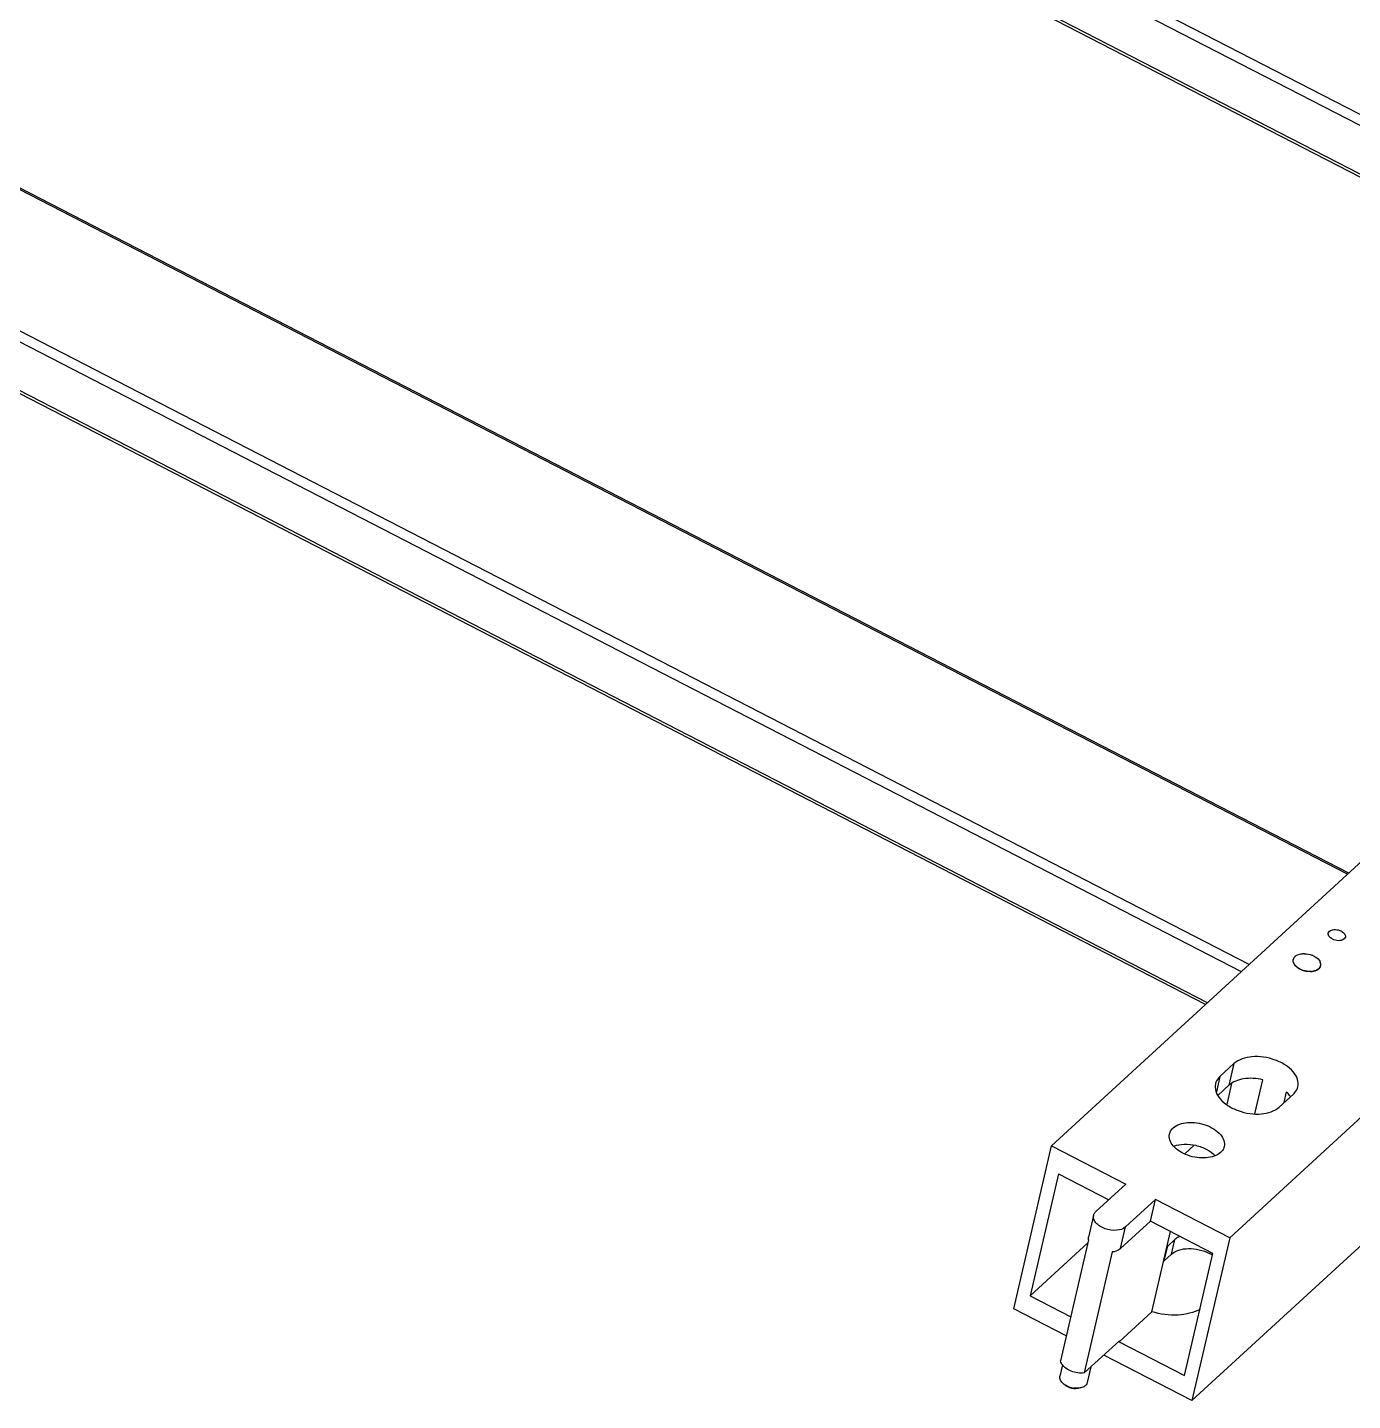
# Model space of a CAD drawing. Header units: millimetres. Extents: x 562 to 17351, y 2396 to 6995.
# Drawn here: x 9707.8 to 9896.7, y 3031.8 to 3227.5 of the extents above; entities that cross this region are included whole.
import ezdxf

# ---------------------------------------------------------------- set-up
doc = ezdxf.new("R2010")
doc.units = ezdxf.units.MM
doc.layers.add('02___PRT_ALL_AXES', color=7, linetype='Continuous')

msp = doc.modelspace()

# ---------------------------------------------------------------- linework, layer by layer
at = {"color": 7, "linetype": 'Continuous'}
for p, q in [((9971.1222, 3175.7453), (9518.119, 3409.1534)), ((9966.2894, 3171.3099), (9515.4749, 3403.5904)), ((9966.0057, 3171.0496), (9515.3908, 3403.2272)), ((9896.2079, 3106.9916), (9443.2047, 3340.3997)), ((9880.8846, 3092.9284), (9427.8815, 3326.3365)), ((9875.7682, 3088.2327), (9425.1532, 3320.4103)), ((9876.0518, 3088.4931), (9425.2373, 3320.7735)), ((10021.768, 3222.2262), (9853.8259, 3068.0949)), ((10047.1633, 3209.1414), (9879.2211, 3055.01)), ((9888.2303, 3094.6455), (9888.2806, 3094.6435)), ((9888.2855, 3094.3572), (9888.235, 3094.3689)), ((9888.2877, 3094.6796), (9888.2409, 3094.6989)), ((9888.2474, 3094.3124), (9888.2939, 3094.319)), ((9888.2982, 3094.302), (9888.2474, 3094.3124)), ((9888.2637, 3094.2558), (9888.3091, 3094.2637)), ((9888.3146, 3094.2467), (9888.2637, 3094.2558)), ((9888.4382, 3093.9187), (9888.4762, 3093.9346)), ((9888.4881, 3093.9181), (9888.4382, 3093.9187)), ((9888.4797, 3093.864), (9888.5161, 3093.8812)), ((9888.5291, 3093.8649), (9888.4797, 3093.864)), ((9888.5245, 3093.81), (9888.5594, 3093.8284)), ((9888.5733, 3093.8123), (9888.5245, 3093.81)), ((9888.8585, 3093.5064), (9888.8825, 3093.5312)), ((9888.9017, 3093.5172), (9888.8585, 3093.5064)), ((9888.924, 3093.4602), (9888.946, 3093.4859)), ((9888.966, 3093.4722), (9888.924, 3093.4602)), ((9888.992, 3093.4153), (9889.012, 3093.4419)), ((9889.0328, 3093.4287), (9888.992, 3093.4153)), ((9889.445, 3093.1819), (9889.4522, 3093.2126)), ((9889.4765, 3093.2026), (9889.445, 3093.1819)), ((9889.5266, 3093.1496), (9889.5316, 3093.1808)), ((9889.5563, 3093.1714), (9889.5266, 3093.1496)), ((9889.6096, 3093.1194), (9889.6124, 3093.151)), ((9889.6375, 3093.1422), (9889.6096, 3093.1194)), ((9890.1271, 3092.9843), (9890.1166, 3093.0171)), ((9890.143, 3093.0124), (9890.1271, 3092.9843)), ((9890.215, 3092.9699), (9890.2024, 3093.0027)), ((9890.2288, 3092.9987), (9890.215, 3092.9699)), ((9890.303, 3092.9579), (9890.2882, 3092.9906)), ((9890.3146, 3092.9874), (9890.303, 3092.9579)), ((9890.8225, 3092.9373), (9890.7956, 3092.9684)), ((9890.8209, 3092.9696), (9890.8225, 3092.9373)), ((9890.9062, 3092.9425), (9890.8774, 3092.9731)), ((9890.9023, 3092.975), (9890.9062, 3092.9425)), ((9890.9885, 3092.9502), (9890.9579, 3092.9802)), ((9890.9824, 3092.9829), (9890.9885, 3092.9502)), ((9891.1488, 3092.9729), (9891.1148, 3093.0016)), ((9891.1383, 3093.0057), (9891.1488, 3092.9729)), ((9891.2264, 3092.9878), (9891.1908, 3093.0158)), ((9891.2137, 3093.0207), (9891.2264, 3092.9878)), ((9891.3021, 3093.0051), (9891.2649, 3093.0324)), ((9891.2873, 3093.0379), (9891.3021, 3093.0051)), ((9891.3758, 3093.0248), (9891.3371, 3093.0512)), ((9891.3589, 3093.0574), (9891.3758, 3093.0248)), ((9891.4474, 3093.0467), (9891.4073, 3093.0723)), ((9891.4284, 3093.0792), (9891.4474, 3093.0467)), ((9891.5166, 3093.071), (9891.4752, 3093.0955)), ((9891.4956, 3093.1031), (9891.5166, 3093.071)), ((9891.5834, 3093.0974), (9891.5407, 3093.121)), ((9891.5604, 3093.1292), (9891.5834, 3093.0974)), ((9891.6476, 3093.126), (9891.6038, 3093.1486)), ((9891.6226, 3093.1575), (9891.6476, 3093.126)), ((9891.7092, 3093.1567), (9891.6642, 3093.1782)), ((9891.6823, 3093.1877), (9891.7092, 3093.1567)), ((9891.7679, 3093.1894), (9891.722, 3093.2099)), ((9891.7391, 3093.22), (9891.7679, 3093.1894)), ((9891.8238, 3093.2242), (9891.7769, 3093.2435)), ((9891.7932, 3093.2542), (9891.8238, 3093.2242)), ((9891.8766, 3093.2608), (9891.8289, 3093.2789)), ((9891.8442, 3093.2902), (9891.8766, 3093.2608)), ((9891.9263, 3093.2993), (9891.8778, 3093.3162)), ((9891.8922, 3093.3281), (9891.9263, 3093.2993)), ((9891.9727, 3093.3396), (9891.9237, 3093.3553)), ((9891.9371, 3093.3676), (9891.9727, 3093.3396)), ((9892.0159, 3093.3816), (9891.9663, 3093.396)), ((9891.9787, 3093.4088), (9892.0159, 3093.3816)), ((9892.0557, 3093.4252), (9892.0056, 3093.4383)), ((9892.017, 3093.4516), (9892.0557, 3093.4252)), ((9892.092, 3093.4704), (9892.0416, 3093.4821)), ((9892.0519, 3093.4959), (9892.092, 3093.4704)), ((9892.1248, 3093.517), (9892.0741, 3093.5274)), ((9892.0834, 3093.5416), (9892.1248, 3093.517)), ((9892.154, 3093.565), (9892.1031, 3093.574)), ((9892.1114, 3093.5886), (9892.154, 3093.565)), ((9892.1796, 3093.6142), (9892.1286, 3093.6219)), ((9892.1357, 3093.6368), (9892.1796, 3093.6142)), ((9892.2015, 3093.6646), (9892.1505, 3093.6709)), ((9892.1565, 3093.6862), (9892.2015, 3093.6646)), ((9892.2196, 3093.7161), (9892.1688, 3093.721)), ((9892.1736, 3093.7366), (9892.2196, 3093.7161)), ((9892.2339, 3093.7686), (9892.1833, 3093.772)), ((9892.1871, 3093.7879), (9892.2339, 3093.7686)), ((9879.8371, 3079.8365), (9877.8319, 3077.9962)), ((9879.8371, 3079.8365), (9879.1205, 3076.7431)), ((9877.8319, 3077.9962), (9877.3201, 3075.7872)), ((9879.1205, 3076.7431), (9877.5463, 3075.2984)), ((9879.4935, 3076.9974), (9878.7985, 3073.9977)), ((9882.8266, 3072.6625), (9883.9573, 3077.543)), ((9886.2969, 3073.6346), (9888.3022, 3075.4749)), ((9886.9893, 3074.2699), (9887.3434, 3075.7984)), ((9848.4508, 3044.8942), (9853.8259, 3068.0949)), ((9853.8259, 3068.0949), (9864.4072, 3062.6429)), ((9874.1713, 3068.2047), (9872.8192, 3066.9638)), ((9854.8022, 3064.1291), (9850.7709, 3046.7286)), ((9854.8022, 3064.1291), (9861.9908, 3060.4252)), ((9864.4072, 3062.6429), (9860.146, 3058.7321)), ((9864.3785, 3056.5513), (9868.6398, 3060.4621)), ((9867.9231, 3057.3686), (9868.6398, 3060.4621)), ((9879.2211, 3055.01), (9868.6398, 3060.4621)), ((9859.8268, 3058.2059), (9859.1101, 3055.1125)), ((9863.6619, 3053.4578), (9867.9231, 3057.3686)), ((9876.8114, 3052.789), (9867.9231, 3057.3686)), ((9873.8461, 3031.8094), (9901.4187, 3057.1145)), ((9859.1006, 3054.7304), (9859.1102, 3055.1125)), ((9863.6619, 3053.4578), (9864.3785, 3056.5513)), ((9868.1267, 3044.4613), (9870.7764, 3055.8985)), ((9879.2211, 3055.01), (9873.8461, 3031.8094)), ((9858.9955, 3054.2769), (9850.7709, 3046.7286)), ((9869.906, 3051.7285), (9870.3897, 3053.8166)), ((9870.3897, 3053.8166), (9871.4238, 3054.7656)), ((9870.9401, 3052.6776), (9871.4238, 3054.7656)), ((9869.906, 3051.7285), (9870.9401, 3052.6776)), ((9872.7802, 3035.3885), (9876.8114, 3052.789))]:
    msp.add_line(p, q, dxfattribs=at)
for centre, radius, start, end in [((9889.0105, 3094.518), 0.7406, 167.399075, 170.24393), ((9889.1592, 3094.5292), 0.8905, 191.138804, 193.654798), ((9889.2082, 3094.5416), 0.941, 194.752079, 197.177298), ((9889.2631, 3094.5592), 0.9987, 198.23312, 200.563999), ((9889.3236, 3094.5825), 1.0636, 201.577314, 203.812467), ((9889.3891, 3094.6121), 1.1354, 204.783124, 206.923004), ((9889.4588, 3094.6483), 1.2139, 207.851589, 209.898131), ((9889.5321, 3094.6912), 1.2989, 210.785807, 212.742088), ((9889.6083, 3094.741), 1.3899, 213.590453, 215.460383), ((9889.6866, 3094.7975), 1.4865, 216.271339, 218.0594), ((9889.7661, 3094.8607), 1.588, 218.835045, 220.546069), ((9889.846, 3094.93), 1.6938, 221.288613, 222.927614), ((9889.9256, 3095.0049), 1.8032, 223.639311, 225.211348), ((9890.0041, 3095.085), 1.9153, 225.894446, 227.404528), ((9890.0808, 3095.1693), 2.0292, 228.061232, 229.514246), ((9890.1548, 3095.257), 2.144, 230.146696, 231.547362), ((9890.2257, 3095.3472), 2.2587, 232.157612, 233.510455), ((9890.2927, 3095.4388), 2.3722, 234.100469, 235.409805), ((9890.3555, 3095.5307), 2.4835, 235.981451, 237.251379), ((9890.4134, 3095.6217), 2.5914, 237.806431, 239.040842), ((9890.4663, 3095.7108), 2.695, 239.580978, 240.78356), ((9890.5138, 3095.7966), 2.7931, 241.310374, 242.484625), ((9890.5558, 3095.8781), 2.8848, 242.999629, 244.148872), ((9890.5922, 3095.954), 2.969, 244.653502, 245.780902), ((9890.6231, 3096.0234), 3.0449, 246.276529, 247.385111), ((9890.6485, 3096.0851), 3.1117, 247.873046, 248.965709), ((9890.6688, 3096.1383), 3.1686, 249.447214, 250.526752), ((9890.6841, 3096.1822), 3.2151, 251.003046, 252.072166), ((9890.6949, 3096.2159), 3.2505, 252.54443, 253.605769), ((9890.7016, 3096.239), 3.2745, 254.075161, 255.131303), ((9890.7047, 3096.2509), 3.2868, 255.598958, 256.652453), ((9890.7049, 3096.2514), 3.2874, 257.119496, 258.172873), ((9890.7026, 3096.2404), 3.2761, 258.640425, 259.696217), ((9890.6986, 3096.2178), 3.2532, 260.165401, 261.226152), ((9890.6935, 3096.1838), 3.2188, 261.698104, 262.766396), ((9890.688, 3096.1387), 3.1734, 263.242269, 264.320733), ((9890.6761, 3095.7677), 2.8019, 271.272555, 272.444362), ((9890.6807, 3095.6702), 2.7043, 272.970024, 274.169848), ((9890.6887, 3095.5674), 2.6012, 274.70869, 275.940012), ((9890.7004, 3095.4605), 2.4936, 276.493618, 277.760109), ((9890.716, 3095.3506), 2.3826, 278.330151, 279.635682), ((9890.7355, 3095.2389), 2.2692, 280.223924, 281.572575), ((9890.7591, 3095.1268), 2.1546, 282.180877, 283.576944), ((9890.7867, 3095.0153), 2.0398, 284.20726, 285.655248), ((9890.8181, 3094.9057), 1.9257, 286.309626, 287.814239), ((9890.8531, 3094.7989), 1.8134, 288.49481, 290.060922), ((9890.8914, 3094.6962), 1.7038, 290.769886, 292.402496), ((9890.9325, 3094.5983), 1.5976, 293.142098, 294.846265), ((9890.9759, 3094.5061), 1.4956, 295.618761, 297.399507), ((9891.0212, 3094.4202), 1.3986, 298.207114, 300.069294), ((9891.0676, 3094.3414), 1.3071, 300.914125, 302.862262), ((9891.1146, 3094.2699), 1.2215, 303.746239, 305.784308), ((9891.1614, 3094.206), 1.1424, 306.709061, 308.840227), ((9891.1969, 3094.1622), 1.0859, 309.814239, 310.549037), ((9891.2126, 3094.144), 1.0619, 310.546304, 312.037963), ((9891.2516, 3094.1017), 1.0044, 313.042657, 315.36473), ((9891.2934, 3094.061), 0.946, 316.416659, 318.833285), ((9891.3322, 3094.0277), 0.8949, 319.926811, 322.434642), ((9891.3672, 3094.0013), 0.851, 323.567776, 326.161021), ((9891.3978, 3093.9812), 0.8145, 327.33063, 330.000868), ((9891.4232, 3093.9668), 0.7852, 331.202611, 333.938748), ((9891.4431, 3093.9573), 0.7632, 335.1671, 337.955513), ((9891.4568, 3093.9519), 0.7485, 339.203871, 342.028774), ((9891.4639, 3093.9496), 0.741, 343.289671, 346.133676), ((9891.4643, 3093.9495), 0.7406, 347.399075, 350.24393), ((9868.6008, 3055.7669), 2.6466, 309.726916, 312.529522), ((9868.117, 3053.6788), 2.6466, 309.726916, 312.529522), ((9873.8769, 3048.0001), 5.3674, 57.333766, 62.78688), ((9857.438, 3036.8178), 3.2591, 249.25423, 261.483643)]:
    msp.add_arc(centre, radius, start, end, dxfattribs=at)
for points, knots in [([(9888.9407, 3076.5272), (9889.0207, 3076.8729), (9888.9593, 3077.6809), (9888.2747, 3078.768), (9887.1489, 3079.6998), (9885.696, 3080.4021), (9884.0613, 3080.8047), (9882.0433, 3080.885), (9880.5063, 3080.4507), (9879.8371, 3079.8365)], [0, 0, 0, 0, 0.09267282, 0.20021851, 0.32737708, 0.46990227, 0.61862504, 0.7627364, 1, 1, 1, 1]), ([(9877.1934, 3076.9438), (9877.1134, 3076.5982), (9877.1748, 3075.7902), (9877.8594, 3074.703), (9878.9852, 3073.7713), (9880.4381, 3073.069), (9882.0728, 3072.6664), (9884.0908, 3072.586), (9885.6278, 3073.0204), (9886.2969, 3073.6346)], [0, 0, 0, 0, 0.09267282, 0.20021851, 0.32737708, 0.46990227, 0.61862504, 0.7627364, 1, 1, 1, 1]), ([(9877.8319, 3077.9962), (9877.7515, 3077.9224), (9877.4645, 3077.6245), (9877.2621, 3077.2406), (9877.1934, 3076.9438)], [0, 0, 0, 0, 0.2636991, 1, 1, 1, 1]), ([(9883.9573, 3077.543), (9883.0543, 3077.7426), (9881.3557, 3077.8517), (9879.6739, 3077.251), (9879.1205, 3076.7431)], [0, 0, 0, 0, 0.55181435, 1, 1, 1, 1]), ([(9888.3022, 3075.4749), (9888.3826, 3075.5487), (9888.6696, 3075.8466), (9888.872, 3076.2305), (9888.9407, 3076.5272)], [0, 0, 0, 0, 0.2636991, 1, 1, 1, 1]), ([(9887.8738, 3075.1335), (9887.8378, 3075.1913), (9887.6802, 3075.4276), (9887.4948, 3075.6448), (9887.3434, 3075.7984)], [0, 0, 0, 0, 0.24007815, 1, 1, 1, 1]), ([(9864.3785, 3056.5513), (9864.0439, 3056.2442), (9862.9887, 3055.9461), (9861.6983, 3056.1511), (9860.7224, 3056.6193), (9860.1598, 3057.0856), (9859.8174, 3057.6291), (9859.7867, 3058.0331), (9859.8267, 3058.2059)], [0, 0, 0, 0, 0.23766073, 0.52931814, 0.67207905, 0.79944955, 0.90717488, 1, 1, 1, 1]), ([(9859.8267, 3058.2059), (9859.8381, 3058.2548), (9859.9013, 3058.4526), (9860.0305, 3058.626), (9860.146, 3058.7321)], [0, 0, 0, 0, 0.24229248, 1, 1, 1, 1]), ([(9872.1189, 3055.2103), (9872.0523, 3055.1806), (9871.8046, 3055.0597), (9871.5732, 3054.9027), (9871.4238, 3054.7656)], [0, 0, 0, 0, 0.26457484, 1, 1, 1, 1]), ([(9863.6619, 3053.4578), (9863.5921, 3053.3938), (9863.2459, 3053.1404), (9862.8159, 3053.0243), (9862.4866, 3052.9858)], [0, 0, 0, 0, 0.2222263, 1, 1, 1, 1]), ([(9870.9401, 3052.6776), (9871.2284, 3052.9421), (9872.0217, 3053.344), (9873.3965, 3053.5296), (9874.8957, 3053.3593), (9875.8746, 3053.0086), (9876.3314, 3052.7733)], [0, 0, 0, 0, 0.2074169, 0.45508493, 0.72761196, 1, 1, 1, 1]), ([(9875.0185, 3044.8515), (9874.0847, 3044.3028), (9871.6949, 3043.777), (9869.3352, 3044.0986), (9868.1267, 3044.4613)], [0, 0, 0, 0, 0.46191414, 1, 1, 1, 1]), ([(9855.5142, 3034.2102), (9855.3427, 3034.3545), (9855.0606, 3034.6667), (9854.9873, 3035.1014), (9855.0284, 3035.2791)], [0, 0, 0, 0, 0.55142813, 1, 1, 1, 1]), ([(9856.2835, 3033.77), (9856.2109, 3033.7975), (9855.9382, 3033.9129), (9855.6814, 3034.0694), (9855.5142, 3034.2102)], [0, 0, 0, 0, 0.26223871, 1, 1, 1, 1]), ([(9857.6688, 3033.5426), (9857.5491, 3033.5128), (9857.0293, 3033.4461), (9856.4895, 3033.5684), (9856.1353, 3033.7508)], [0, 0, 0, 0, 0.23647637, 1, 1, 1, 1]), ([(9858.0189, 3033.6299), (9857.9376, 3033.6096), (9857.587, 3033.5443), (9857.2245, 3033.5542), (9856.9554, 3033.5946)], [0, 0, 0, 0, 0.2355152, 1, 1, 1, 1]), ([(9858.6699, 3033.9554), (9858.6288, 3033.9177), (9858.4355, 3033.7675), (9858.2017, 3033.6754), (9858.0189, 3033.6299)], [0, 0, 0, 0, 0.22808418, 1, 1, 1, 1]), ([(9858.9253, 3034.3763), (9858.8977, 3034.2575), (9858.8167, 3034.1041), (9858.702, 3033.9848), (9858.6699, 3033.9554)], [0, 0, 0, 0, 0.73664033, 1, 1, 1, 1])]:
    msp.add_open_spline(points, degree=3, knots=knots, dxfattribs=at)
msp.add_open_spline([(9856.1353, 3033.7508), (9856.013, 3033.8139), (9855.8957, 3033.8893), (9855.7903, 3033.9779)], degree=3, dxfattribs=at)
at = {"layer": '02___PRT_ALL_AXES', "color": 7, "linetype": 'Continuous'}
for p, q in [((9972.2276, 3176.7598), (9519.2244, 3410.1679)), ((9896.027, 3106.8255), (9443.0238, 3340.2337)), ((9881.99, 3093.9429), (9428.9869, 3327.351)), ((9893.2809, 3098.4267), (9893.4405, 3098.6897)), ((9895.7164, 3097.8624), (9895.5568, 3097.5993)), ((9859.1006, 3054.7304), (9855.1052, 3037.4846)), ((9862.4866, 3052.9858), (9858.4912, 3035.74)), ((9850.7709, 3046.7286), (9856.5562, 3043.7478)), ((9855.9291, 3041.0411), (9848.4508, 3044.8942)), ((9868.1267, 3044.4613), (9863.4686, 3040.1862)), ((9858.4912, 3035.74), (9863.5044, 3040.3409)), ((9863.4686, 3040.1862), (9863.5044, 3040.3409)), ((9863.4686, 3040.1862), (9872.7802, 3035.3885)), ((9873.8461, 3031.8094), (9861.2693, 3038.2896)), ((9855.4009, 3036.8867), (9855.0284, 3035.2791)), ((9859.4437, 3036.6141), (9858.9252, 3034.3763))]:
    msp.add_line(p, q, dxfattribs=at)
for centre, radius, start, end in [((9889.0069, 3094.5188), 0.7369, 166.953672, 169.873611), ((9889.0046, 3094.5193), 0.7345, 162.618725, 166.951884), ((9889.1905, 3094.5372), 0.9228, 194.221505, 196.13763), ((9889.0132, 3094.5165), 0.7436, 158.583901, 162.608721), ((9889.0369, 3094.507), 0.7692, 153.257998, 158.571244), ((9889.0707, 3094.4898), 0.8071, 147.92593, 153.250407), ((9889.1054, 3094.4682), 0.848, 144.014453, 147.932803), ((9889.1385, 3094.4441), 0.8889, 140.173623, 144.012501), ((9889.1848, 3094.405), 0.9495, 134.251678, 140.146153), ((9889.222, 3094.3677), 1.0022, 132.540839, 134.286562), ((9889.2454, 3094.3421), 1.0368, 130.773504, 132.538422), ((9889.8004, 3092.6672), 2.8345, 88.139416, 94.359737), ((9889.8343, 3092.4038), 3.0888, 67.486361, 69.206455), ((9889.8548, 3092.4532), 3.0353, 65.801549, 67.486994), ((9891.1125, 3093.8678), 1.1058, 22.722811, 25.944733), ((9891.1881, 3093.8993), 1.0239, 18.489572, 22.733532), ((9891.2645, 3093.9249), 0.9434, 14.244447, 18.485662), ((9891.3223, 3093.9397), 0.8836, 10.227, 14.232788), ((9891.3633, 3093.9472), 0.8419, 6.270826, 10.223075), ((9889.6683, 3094.783), 1.4631, 215.128452, 218.457928), ((9889.7389, 3094.8386), 1.553, 218.442342, 219.923399), ((9890.2731, 3095.4104), 2.3377, 233.367248, 235.424058), ((9890.3319, 3095.4957), 2.4413, 235.422505, 237.051373), ((9890.6835, 3095.6365), 2.6704, 273.023597, 274.708857), ((9890.6918, 3095.5355), 2.5691, 274.708994, 276.577482), ((9890.8661, 3094.7608), 1.7731, 288.65159, 290.813927), ((9890.9016, 3094.6673), 1.6731, 290.813392, 293.342789), ((9891.2233, 3094.1323), 1.0461, 310.03823, 312.532108), ((9891.4635, 3093.9504), 0.7416, 339.385514, 342.612151), ((9891.4702, 3093.9482), 0.7345, 342.618725, 346.951884), ((9891.4678, 3093.9487), 0.7371, 346.953904, 350.094434), ((9891.462, 3093.9497), 0.7429, 350.094563, 352.760505), ((9891.4371, 3093.9522), 0.7679, 352.813558, 2.243749), ((9891.3973, 3093.951), 0.8077, 2.218181, 6.267879)]:
    msp.add_arc(centre, radius, start, end, dxfattribs=at)
for points, knots in [([(9895.5568, 3097.5993), (9895.3894, 3097.4458), (9894.8618, 3097.2968), (9894.2167, 3097.3993), (9893.7287, 3097.6334), (9893.4475, 3097.8665), (9893.2762, 3098.1382), (9893.2608, 3098.3403), (9893.2809, 3098.4267)], [0, 0, 0, 0, 0.23767812, 0.52930902, 0.67206086, 0.79942945, 0.90715607, 1, 1, 1, 1]), ([(9893.4405, 3098.6897), (9893.6078, 3098.8433), (9894.1354, 3098.9923), (9894.7806, 3098.8898), (9895.2685, 3098.6557), (9895.5498, 3098.4226), (9895.721, 3098.1509), (9895.7365, 3097.9488), (9895.7164, 3097.8624)], [0, 0, 0, 0, 0.23767812, 0.52930902, 0.67206086, 0.79942945, 0.90715607, 1, 1, 1, 1]), ([(9888.4717, 3093.9411), (9888.4525, 3093.9684), (9888.3834, 3094.0744), (9888.33, 3094.1912), (9888.3041, 3094.2807)], [0, 0, 0, 0, 0.26343721, 1, 1, 1, 1]), ([(9888.5682, 3095.1273), (9888.6293, 3095.18), (9888.9319, 3095.3862), (9889.3027, 3095.4716), (9889.585, 3095.4935)], [0, 0, 0, 0, 0.22163629, 1, 1, 1, 1]), ([(9891.099, 3095.2218), (9891.2141, 3095.1701), (9891.6087, 3094.9626), (9891.966, 3094.6412), (9892.1068, 3094.3516)], [0, 0, 0, 0, 0.2816296, 1, 1, 1, 1]), ([(9888.8782, 3093.5345), (9888.8466, 3093.5579), (9888.7282, 3093.6509), (9888.6193, 3093.7566), (9888.5479, 3093.8419)], [0, 0, 0, 0, 0.26133248, 1, 1, 1, 1]), ([(9890.8244, 3092.9698), (9890.7109, 3092.9638), (9890.2458, 3092.968), (9889.782, 3093.0759), (9889.4578, 3093.2103)], [0, 0, 0, 0, 0.24463805, 1, 1, 1, 1]), ([(9891.4332, 3093.0808), (9891.3984, 3093.069), (9891.2523, 3093.0245), (9891.1014, 3092.9966), (9890.9861, 3092.9833)], [0, 0, 0, 0, 0.24025181, 1, 1, 1, 1]), ([(9891.8962, 3093.3314), (9891.8727, 3093.3116), (9891.7701, 3093.2326), (9891.6552, 3093.1703), (9891.5646, 3093.1311)], [0, 0, 0, 0, 0.23728073, 1, 1, 1, 1]), ([(9892.1576, 3093.6893), (9892.1229, 3093.5969), (9892.0499, 3093.4803), (9891.9561, 3093.385), (9891.9304, 3093.3614)], [0, 0, 0, 0, 0.73866983, 1, 1, 1, 1]), ([(9870.6478, 3069.8167), (9870.6659, 3069.8949), (9870.7667, 3070.2115), (9870.9737, 3070.4889), (9871.1586, 3070.6586)], [0, 0, 0, 0, 0.24214809, 1, 1, 1, 1]), ([(9871.1586, 3070.6586), (9871.6939, 3071.1499), (9872.9235, 3071.4974), (9874.5379, 3071.4331), (9875.8456, 3071.111), (9877.0079, 3070.5491), (9877.9086, 3069.8038), (9878.4562, 3068.9341), (9878.5054, 3068.2877), (9878.4414, 3068.0112)], [0, 0, 0, 0, 0.23726449, 0.38137756, 0.53009983, 0.67262326, 0.79978217, 0.90732968, 1, 1, 1, 1]), ([(9877.9306, 3067.1693), (9877.3953, 3066.678), (9876.1657, 3066.3305), (9874.5513, 3066.3948), (9873.2436, 3066.7169), (9872.0813, 3067.2788), (9871.1806, 3068.0241), (9870.633, 3068.8938), (9870.5838, 3069.5403), (9870.6478, 3069.8167)], [0, 0, 0, 0, 0.23726449, 0.38137756, 0.53009983, 0.67262326, 0.79978217, 0.90732968, 1, 1, 1, 1]), ([(9871.27, 3068.0657), (9871.7335, 3068.2485), (9872.7973, 3068.4279), (9874.4146, 3068.2522), (9875.9385, 3067.6892), (9876.8072, 3067.0543), (9877.1376, 3066.6843)], [0, 0, 0, 0, 0.23642502, 0.5007449, 0.76464479, 1, 1, 1, 1]), ([(9878.4414, 3068.0112), (9878.4233, 3067.933), (9878.3225, 3067.6164), (9878.1155, 3067.339), (9877.9306, 3067.1693)], [0, 0, 0, 0, 0.24214809, 1, 1, 1, 1]), ([(9855.3025, 3036.9967), (9855.2773, 3037.036), (9855.1886, 3037.188), (9855.1268, 3037.3571), (9855.1052, 3037.4846)], [0, 0, 0, 0, 0.2653942, 1, 1, 1, 1]), ([(9858.4912, 3035.74), (9857.8717, 3035.6675), (9856.6689, 3035.8474), (9855.6027, 3036.5289), (9855.3025, 3036.9967)], [0, 0, 0, 0, 0.52878143, 1, 1, 1, 1])]:
    msp.add_open_spline(points, degree=3, knots=knots, dxfattribs=at)
for points in [[(9888.296, 3094.3105), (9888.2683, 3094.4198), (9888.2616, 3094.5374), (9888.2814, 3094.6484)], [(9889.8925, 3095.5002), (9890.2453, 3095.4891), (9890.6008, 3095.4168), (9890.9308, 3095.2914)], [(9889.4578, 3093.2103), (9889.3002, 3093.2756), (9889.1472, 3093.3542), (9889.0041, 3093.447)]]:
    msp.add_open_spline(points, degree=3, dxfattribs=at)

doc.saveas('drawing.dxf')
